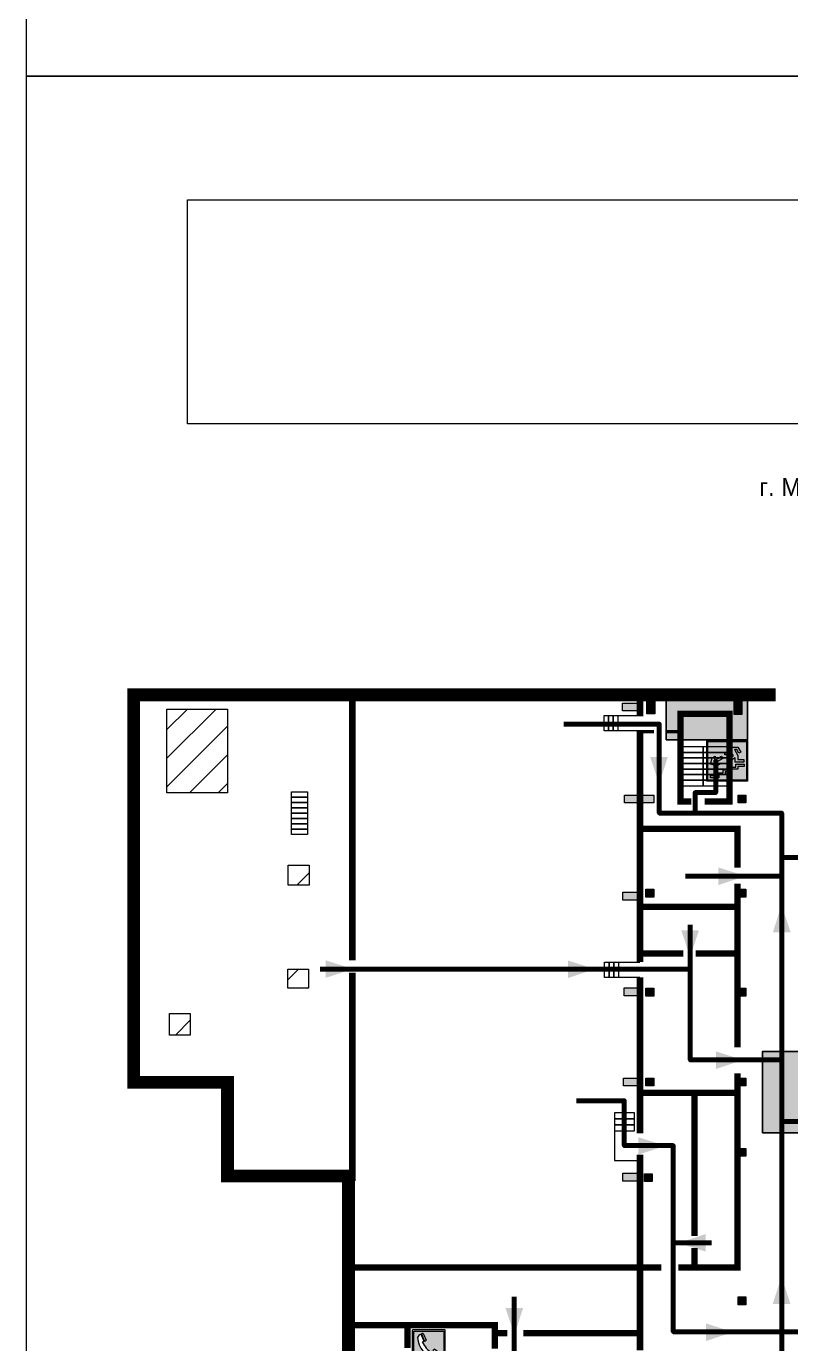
# Model space of a CAD drawing. Header units: millimetres. Extents: x 13810 to 67229, y 12374 to 21950.
# Drawn here: x 28466.5 to 28586.7, y 15134.8 to 15342.1 of the extents above; entities that cross this region are included whole.
import ezdxf

# ---------------------------------------------------------------- set-up
doc = ezdxf.new("R2010")
doc.units = ezdxf.units.MM
doc.layers.add('План_Штампы', color=7, linetype='Continuous')
doc.styles.add('обычный', font='arial.ttf')
picture_1 = doc.add_image_def('image1.jpg', size_in_pixel=(337, 105))

# ---------------------------------------------------------------- blocks, each defined once
blk = doc.blocks.new('A$C32E8229D')
at = {"true_color": 0xffffff}
blk.add_hatch(color=7, dxfattribs=at).paths.add_polyline_path([(0, 0), (0, -8), (16, -8), (16, 0)])
h = blk.add_hatch(color=126)
h.paths.add_polyline_path([(0.2, -0.2), (15.8, -0.2), (15.8, -7.8), (0.2, -7.8)])
h.paths.add_polyline_path([(13.49, -2.05), (12.08, -2.05), (11.37, -2.63, 0.162397), (11.29, -2.84), (11.29, -3.63), (10.35, -3.63), (10.35, -4.05), (11.68, -4.05), (11.68, -3.48), (12.26, -4.28), (11.29, -5.1), (11.29, -6.78), (11.85, -6.78), (11.85, -5.44), (12.8, -4.64), (12.8, -5.94), (14.46, -5.94), (14.46, -5.39), (13.45, -5.39), (13.45, -3.97), (12.46, -2.59), (13.15, -2.59), (13.69, -3.34), (14.18, -3)], flags=16)
h.paths.add_polyline_path([(10.74, -1.82, 1), (11.8, -1.82, 1)], flags=16)
h.paths.add_polyline_path([(9.39, -3.59), (5.99, -3.59), (6.56, -3.03), (5.91, -3.03), (5.1, -3.83), (5.91, -4.64), (6.56, -4.64), (5.99, -4.09), (9.39, -4.09)], flags=16)
h.paths.add_polyline_path([(4.29, -1.08), (1.72, -1.08), (1.72, -6.6), (4.29, -6.6)], flags=16)
at = {"color": 126}
blk.add_lwpolyline([(16, -8), (0, -8), (0, 0), (16, 0)], close=True, dxfattribs=at)
blk = doc.blocks.new('A$C456E1F9C')
at = {"lineweight": 5}
h = blk.add_hatch(color=242, dxfattribs=at)
h.paths.add_polyline_path([(0.51, -1.47), (0.51, -13.26), (12.29, -13.26), (12.29, -1.47)])
h.paths.add_polyline_path([(5.42, -4.95, -0.254479), (4.78, -5.4), (3.52, -2.53, -0.209735), (4.23, -2.4)], flags=16)
h.paths.add_polyline_path([(8.53, -8.6), (10.87, -10.17), (10.54, -10.76), (8.03, -9.13, -0.192251)], flags=16)
h.paths.add_polyline_path([(4.61, -5.49, 0.005518), (3.87, -5.72, 0.128647), (7.49, -10.01, 0.00809), (7.83, -9.33), (10.47, -10.97, -0.16736), (8.99, -12.25, -0.327862), (1.95, -3.95, -0.166952), (3.36, -2.62)], flags=16)
at = {"color": 242, "lineweight": 5}
for p, q in [((0, -13.77), (0, -0.97)), ((12.8, -0.97), (0, -0.97)), ((4.61, -5.49), (3.36, -2.62)), ((3.52, -2.53), (4.78, -5.4)), ((4.23, -2.4), (5.42, -4.95)), ((12.8, -13.77), (12.8, -0.97)), ((7.83, -9.33), (10.47, -10.97)), ((8.03, -9.13), (10.54, -10.76)), ((10.81, -10.12), (8.53, -8.6)), ((10.54, -10.76), (10.8, -10.3)), ((10.8, -10.3), (10.81, -10.12)), ((0, -13.77), (12.8, -13.77))]:
    blk.add_line(p, q, dxfattribs=at)
blk.add_lwpolyline([(0.51, -1.47), (12.29, -1.47), (12.29, -13.26), (0.51, -13.26)], close=True, dxfattribs=at)
for centre, radius, start, end in [((4.59, -5.34), 2.99, 114.2845, 152.1974), ((11.12, -3.31), 9.19, 183.9915, 256.6009), ((4.02, -3.27), 0.891, 76.3284, 123.7092), ((4.68, -4.59), 0.824, 276.9621, 334.0723), ((14.98, -39.1), 35.17, 107.1487, 108.4135), ((13.86, -0.94), 11.08, 205.5536, 234.8762), ((-13.31, 0.8), 23.44, 332.5487, 334.4027), ((8.94, -9.5), 0.989, 114.4092, 157.9388), ((7.87, -9.46), 3, 291.9291, 329.9329)]:
    blk.add_arc(centre, radius, start, end, dxfattribs=at)
blk = doc.blocks.new('вниз 3')
at = {"lineweight": 0, "true_color": 0xffffff}
h = blk.add_hatch(color=7, dxfattribs=at)
h.dxf.hatch_style = 1
h.paths.add_polyline_path([(40997.5, -4475.69), (40997.25, -4475.28), (40995.76, -4476.15), (40995.97, -4475.23), (40995.39, -4475.56), (40995.05, -4476.83), (40996.33, -4477.17), (40996.91, -4476.83), (40996, -4476.55)], flags=0)
h.paths.add_polyline_path([(40999.81, -4473.95), (41000.22, -4473.95), (41000.64, -4474.67), (41001.03, -4474.43), (41000.46, -4473.49), (41000.42, -4473.49), (40999.43, -4473.49), (40998.68, -4473.92), (40998.68, -4474.57), (40997.88, -4474.57), (40997.88, -4475), (40999.14, -4475), (40999.14, -4474.43), (40999.14, -4474.38), (40999.59, -4475.15), (40998.72, -4475.67), (40998.72, -4477.06), (40999.24, -4477.06), (40999.24, -4475.96), (40999.95, -4475.56), (40999.95, -4476.43), (41001.61, -4476.43), (41001.61, -4475.88), (41000.47, -4475.88), (41000.47, -4475.12)], flags=0)
h.paths.add_polyline_path([(40999.2, -4473.24, 1), (40998.35, -4473.24, 1)], flags=0)
h.paths.add_polyline_path([(41000.46, -4477.26), (41001.69, -4477.26), (41001.69, -4476.84), (41000.03, -4476.84), (41000.03, -4477.39), (40998.78, -4477.39), (40998.78, -4477.95), (40997.53, -4477.95), (40997.53, -4478.5), (40996.29, -4478.5), (40996.29, -4479.06), (40995.05, -4479.06), (40995.05, -4479.48), (40995.29, -4479.48), (40996.72, -4479.48), (40996.72, -4478.92), (40997.97, -4478.92), (40997.97, -4478.36), (40999.2, -4478.36), (40999.2, -4477.81), (41000.46, -4477.81)], flags=0)
h.paths.add_polyline_path([(41002.37, -4472.17), (40994.37, -4472.17), (40994.37, -4480.17), (41002.37, -4480.17)])
h.paths.add_polyline_path([(41002.16, -4479.96), (40994.57, -4479.96), (40994.57, -4472.37), (41002.16, -4472.37)], flags=16)
h.paths.add_polyline_path([(41001.61, -4475.88), (41001.61, -4476.43), (40999.95, -4476.43), (40999.95, -4475.56), (40999.24, -4475.96), (40999.24, -4477.06), (40998.72, -4477.06), (40998.72, -4475.67), (40999.59, -4475.15), (40999.14, -4474.38), (40999.14, -4474.43), (40999.14, -4475), (40997.88, -4475), (40997.88, -4474.57), (40998.68, -4474.57), (40998.68, -4473.92), (40999.43, -4473.49), (41000.42, -4473.49), (41000.46, -4473.49), (41001.03, -4474.43), (41000.64, -4474.67), (41000.22, -4473.95), (40999.81, -4473.95), (41000.47, -4475.12), (41000.47, -4475.88)], flags=0)
h.paths.add_polyline_path([(41001.69, -4476.84), (41001.69, -4477.26), (41000.46, -4477.26), (41000.46, -4477.81), (40999.2, -4477.81), (40999.2, -4478.36), (40997.97, -4478.36), (40997.97, -4478.92), (40996.72, -4478.92), (40996.72, -4479.48), (40995.05, -4479.48), (40995.05, -4479.06), (40996.29, -4479.06), (40996.29, -4478.5), (40997.53, -4478.5), (40997.53, -4477.95), (40998.78, -4477.95), (40998.78, -4477.39), (41000.03, -4477.39), (41000.03, -4476.84)], flags=0)
h.paths.add_polyline_path([(40998.35, -4473.24, -1), (40999.2, -4473.24, -1)], flags=0)
h.paths.add_polyline_path([(40997.5, -4475.69), (40996, -4476.55), (40996.91, -4476.83), (40996.33, -4477.17), (40995.05, -4476.83), (40995.39, -4475.56), (40995.97, -4475.23), (40995.76, -4476.15), (40997.25, -4475.28)], flags=0)
at = {"lineweight": 0}
h = blk.add_hatch(color=126, dxfattribs=at)
h.dxf.hatch_style = 1
h.paths.add_polyline_path([(41002.16, -4472.37), (40994.57, -4472.37), (40994.57, -4479.96), (41002.16, -4479.96)])
h.paths.add_polyline_path([(40995.97, -4475.23), (40995.76, -4476.15), (40997.25, -4475.28), (40997.5, -4475.69), (40996, -4476.55), (40996.91, -4476.83), (40996.33, -4477.17), (40995.05, -4476.83), (40995.39, -4475.56)], flags=16)
h.paths.add_polyline_path([(40997.88, -4474.57), (40998.68, -4474.57), (40998.68, -4473.92), (40999.43, -4473.49), (41000.42, -4473.49), (41000.46, -4473.49), (41001.03, -4474.43), (41000.64, -4474.67), (41000.22, -4473.95), (40999.81, -4473.95), (41000.47, -4475.12), (41000.47, -4475.88), (41001.61, -4475.88), (41001.61, -4476.43), (40999.95, -4476.43), (40999.95, -4475.56), (40999.24, -4475.96), (40999.24, -4477.06), (40998.72, -4477.06), (40998.72, -4475.67), (40999.59, -4475.15), (40999.14, -4474.38), (40999.14, -4474.43), (40999.14, -4475), (40997.88, -4475)], flags=16)
h.paths.add_polyline_path([(40998.35, -4473.24, -1), (40999.2, -4473.24, -1)], flags=16)
h.paths.add_polyline_path([(40997.53, -4477.95), (40998.78, -4477.95), (40998.78, -4477.39), (41000.03, -4477.39), (41000.03, -4476.84), (41001.69, -4476.84), (41001.69, -4477.26), (41000.46, -4477.26), (41000.46, -4477.81), (40999.2, -4477.81), (40999.2, -4478.36), (40997.97, -4478.36), (40997.97, -4478.92), (40996.72, -4478.92), (40996.72, -4479.48), (40995.05, -4479.48), (40995.05, -4479.06), (40996.29, -4479.06), (40996.29, -4478.5), (40997.53, -4478.5)], flags=16)
at = {"lineweight": 0, "true_color": 0xffffff}
h = blk.add_hatch(color=7, dxfattribs=at)
h.dxf.hatch_style = 1
h.paths.add_polyline_path([(40999.2, -4473.24, 1), (40998.35, -4473.24, 1)])
h.paths.add_polyline_path([(40999.81, -4473.95), (41000.22, -4473.95), (41000.64, -4474.67), (41001.03, -4474.43), (41000.46, -4473.49), (41000.42, -4473.49), (40999.43, -4473.49), (40998.68, -4473.92), (40998.68, -4474.57), (40997.88, -4474.57), (40997.88, -4475), (40999.14, -4475), (40999.14, -4474.43), (40999.14, -4474.38), (40999.59, -4475.15), (40998.72, -4475.67), (40998.72, -4477.06), (40999.24, -4477.06), (40999.24, -4475.96), (40999.95, -4475.56), (40999.95, -4476.43), (41001.61, -4476.43), (41001.61, -4475.88), (41000.47, -4475.88), (41000.47, -4475.12)])
h.paths.add_polyline_path([(40999.2, -4477.81), (41000.46, -4477.81), (41000.46, -4477.26), (41001.69, -4477.26), (41001.69, -4476.84), (41000.03, -4476.84), (41000.03, -4477.39), (40998.78, -4477.39), (40998.78, -4477.95), (40997.53, -4477.95), (40997.53, -4478.5), (40996.29, -4478.5), (40996.29, -4479.06), (40995.05, -4479.06), (40995.05, -4479.48), (40995.29, -4479.48), (40996.72, -4479.48), (40996.72, -4478.92), (40997.97, -4478.92), (40997.97, -4478.36), (40999.2, -4478.36)])
h.paths.add_polyline_path([(40997.5, -4475.69), (40997.25, -4475.28), (40995.76, -4476.15), (40995.97, -4475.23), (40995.39, -4475.56), (40995.05, -4476.83), (40996.33, -4477.17), (40996.91, -4476.83), (40996, -4476.55)])
at = {"color": 126, "lineweight": 0}
for points in [[(40994.37, -4472.17), (41002.37, -4472.17), (41002.37, -4480.17), (40994.37, -4480.17)], [(40994.57, -4472.37), (41002.16, -4472.37), (41002.16, -4479.96), (40994.57, -4479.96)]]:
    blk.add_lwpolyline(points, close=True, dxfattribs=at)
for points in [[(40999.14, -4474.43), (40999.14, -4475), (40997.88, -4475), (40997.88, -4474.57), (40998.68, -4474.57), (40998.68, -4473.92), (40999.43, -4473.49), (41000.42, -4473.49), (41000.46, -4473.49), (41001.03, -4474.43), (41000.64, -4474.67), (41000.22, -4473.95), (40999.81, -4473.95), (41000.47, -4475.12), (41000.47, -4475.88), (41001.61, -4475.88), (41001.61, -4476.43), (40999.95, -4476.43), (40999.95, -4475.56), (40999.24, -4475.96), (40999.24, -4477.06), (40998.72, -4477.06), (40998.72, -4475.67), (40999.59, -4475.15), (40999.14, -4474.38), (40999.14, -4474.43)], [(40995.05, -4476.83), (40995.39, -4475.56), (40995.97, -4475.23), (40995.76, -4476.15), (40997.25, -4475.28), (40997.5, -4475.69), (40996, -4476.55), (40996.91, -4476.83), (40996.33, -4477.17), (40995.05, -4476.83)], [(40995.29, -4479.48), (40995.05, -4479.48), (40995.05, -4479.06), (40996.29, -4479.06), (40996.29, -4478.5), (40997.53, -4478.5), (40997.53, -4477.95), (40998.78, -4477.95), (40998.78, -4477.39), (41000.03, -4477.39), (41000.03, -4476.84), (41001.69, -4476.84), (41001.69, -4477.26), (41000.46, -4477.26), (41000.46, -4477.81), (40999.2, -4477.81), (40999.2, -4478.36), (40997.97, -4478.36), (40997.97, -4478.92), (40996.72, -4478.92), (40996.72, -4479.48), (40995.05, -4479.48)]]:
    blk.add_lwpolyline(points, dxfattribs=at)
blk.add_circle((40998.77, -4473.24), 0.426, dxfattribs=at)
blk = doc.blocks.new('A$C7B4425F7')
at = {"true_color": 0xffffff}
blk.add_hatch(color=7, dxfattribs=at).paths.add_polyline_path([(0, 0), (-16, 0), (-16, -8), (0, -8)])
h = blk.add_hatch(color=126)
h.paths.add_polyline_path([(-0.2, -0.2), (-15.8, -0.2), (-15.8, -7.8), (-0.2, -7.8)])
h.paths.add_polyline_path([(-11.76, -2.03), (-11.76, -3.66), (-11.17, -3.66, -0.568275), (-11.17, -6.18), (-12.58, -6.18), (-12.58, -2.03)], flags=16)
h.paths.add_polyline_path([(-13.33, -4.12, -0.495768), (-13.59, -6.18), (-15.03, -6.18), (-15.03, -2.03), (-13.59, -2.03, -0.487973)], flags=16)
h.paths.add_polyline_path([(-10.25, -2.03), (-9.48, -2.03), (-9.48, -6.18), (-10.25, -6.18)], flags=16)
h.paths.add_polyline_path([(-13.84, -3.69), (-14.24, -3.69), (-14.24, -3.03), (-13.9, -3.03, -0.692621)], flags=0)
h.paths.add_polyline_path([(-9.15, -2.03), (-8.4, -2.03), (-8.04, -3.07), (-7.68, -2.03), (-6.93, -2.03), (-7.64, -4.1), (-6.93, -6.18), (-7.68, -6.18), (-8.04, -5.14), (-8.4, -6.18), (-9.15, -6.18), (-8.44, -4.1)], flags=16)
h.paths.add_polyline_path([(-11.76, -4.46), (-11.42, -4.46, -0.692621), (-11.36, -5.12), (-11.76, -5.12)], flags=0)
h.paths.add_polyline_path([(-13.9, -5.2), (-14.24, -5.2), (-14.24, -4.55), (-13.84, -4.55, -0.708038)], flags=0)
edge = h.paths.add_edge_path(flags=16)
edge.add_ellipse((-5.51, -4.08), major_axis=(0, 2.05), ratio=0.586184, start_angle=0, end_angle=360)
edge = h.paths.add_edge_path(flags=0)
edge.add_ellipse((-5.51, -4.08), major_axis=(0, 1.14), ratio=0.454828, start_angle=0, end_angle=360)
h.paths.add_polyline_path([(-4.13, -4.96, 0.377264), (-3.48, -4.52, 0.0555), (-3.16, -2.03), (-1.66, -2.03), (-1.66, -4.96), (-0.96, -4.96), (-0.96, -7.01), (-1.75, -7.01), (-1.75, -6.18), (-3.3, -6.18), (-3.3, -7.02), (-4.13, -7.02)], flags=16)
h.paths.add_polyline_path([(-2.73, -2.91), (-2.28, -2.91), (-2.28, -4.96), (-3.05, -4.96, 0.079136)], flags=0)
at = {"color": 126}
blk.add_lwpolyline([(-16, -8), (0, -8), (0, 0), (-16, 0)], close=True, dxfattribs=at)

msp = doc.modelspace()

# ---------------------------------------------------------------- hatches: boundary and pattern name
at = {"lineweight": 0}
h = msp.add_hatch(color=256, dxfattribs=at)
h.dxf.hatch_style = 1
h.paths.add_polyline_path([(28564.14, 15236.35), (28564.14, 15235.12), (28565.36, 15235.12), (28565.36, 15236.35)])
h = msp.add_hatch(color=256, dxfattribs=at)
h.dxf.hatch_style = 1
h.paths.add_polyline_path([(28577.86, 15236.25), (28577.86, 15235.02), (28579.08, 15235.02), (28579.08, 15236.25)])
at = {"lineweight": 0, "true_color": 0x000000}
h = msp.add_hatch(dxfattribs=at)
h.set_pattern_fill('ANSI31', color=18, angle=180)
h.set_pattern_definition([(225, (45562.334, 22166.3588), (2.24506403, -2.24506403), [])])
h.paths.add_polyline_path([(28489.07, 15186.73), (28489.07, 15183.34), (28492.33, 15183.34), (28492.33, 15186.73)])
h.paths.add_polyline_path([(28510.91, 15190.7), (28510.91, 15193.7), (28507.65, 15193.7), (28507.65, 15190.7)])
h.paths.add_polyline_path([(28511.04, 15206.92), (28511.04, 15210.05), (28507.72, 15210.05), (28507.72, 15206.92)])
h.paths.add_polyline_path([(28488.66, 15221.46), (28498.17, 15221.46), (28498.17, 15234.62), (28488.66, 15234.62)])
at = {"lineweight": 0}
h = msp.add_hatch(color=256, dxfattribs=at)
h.dxf.hatch_style = 1
h.paths.add_polyline_path([(28560.29, 15235.56), (28560.29, 15234.33), (28563, 15234.33), (28563, 15235.56)])
h = msp.add_hatch(color=256, dxfattribs=at)
h.dxf.hatch_style = 1
h.paths.add_polyline_path([(28564.14, 15235.12), (28564.14, 15233.89), (28565.36, 15233.89), (28565.36, 15235.12)])
h = msp.add_hatch(color=256, dxfattribs=at)
h.dxf.hatch_style = 1
h.paths.add_polyline_path([(28577.86, 15235.02), (28577.86, 15233.79), (28579.08, 15233.79), (28579.08, 15235.02)])
h = msp.add_hatch(color=256, dxfattribs=at)
h.dxf.hatch_style = 1
h.paths.add_polyline_path([(28560.63, 15221.09), (28560.63, 15219.86), (28565.2, 15219.86), (28565.2, 15221.09)])
h = msp.add_hatch(color=256, dxfattribs=at)
h.dxf.hatch_style = 1
h.paths.add_polyline_path([(28578.5, 15221.09), (28578.5, 15219.86), (28579.72, 15219.86), (28579.72, 15221.09)])
h = msp.add_hatch(color=256, dxfattribs=at)
h.dxf.hatch_style = 1
h.paths.add_polyline_path([(28560.36, 15205.8), (28560.36, 15204.57), (28563.07, 15204.57), (28563.07, 15205.8)])
h = msp.add_hatch(color=256, dxfattribs=at)
h.dxf.hatch_style = 1
h.paths.add_polyline_path([(28563.98, 15206.29), (28563.98, 15205.06), (28565.2, 15205.06), (28565.2, 15206.29)])
h = msp.add_hatch(color=256, dxfattribs=at)
h.dxf.hatch_style = 1
h.paths.add_polyline_path([(28578.5, 15206.29), (28578.5, 15205.06), (28579.72, 15205.06), (28579.72, 15206.29)])
h = msp.add_hatch(color=256, dxfattribs=at)
h.dxf.hatch_style = 1
h.paths.add_polyline_path([(28560.55, 15190.76), (28560.55, 15189.53), (28563.27, 15189.53), (28563.27, 15190.76)])
h = msp.add_hatch(color=256, dxfattribs=at)
h.dxf.hatch_style = 1
h.paths.add_polyline_path([(28563.98, 15190.71), (28563.98, 15189.48), (28565.2, 15189.48), (28565.2, 15190.71)])
h = msp.add_hatch(color=256, dxfattribs=at)
h.dxf.hatch_style = 1
h.paths.add_polyline_path([(28578.5, 15190.71), (28578.5, 15189.48), (28579.72, 15189.48), (28579.72, 15190.71)])
h = msp.add_hatch(color=256, dxfattribs=at)
h.dxf.hatch_style = 1
h.paths.add_polyline_path([(28560.44, 15176.56), (28560.44, 15175.33), (28563.15, 15175.33), (28563.15, 15176.56)])
h = msp.add_hatch(color=256, dxfattribs=at)
h.dxf.hatch_style = 1
h.paths.add_polyline_path([(28563.98, 15176.58), (28563.98, 15175.35), (28565.2, 15175.35), (28565.2, 15176.58)])
h = msp.add_hatch(color=256, dxfattribs=at)
h.dxf.hatch_style = 1
h.paths.add_polyline_path([(28578.5, 15176.58), (28578.5, 15175.35), (28579.72, 15175.35), (28579.72, 15176.58)])
h = msp.add_hatch(color=256, dxfattribs=at)
h.dxf.hatch_style = 1
h.paths.add_polyline_path([(28578.5, 15165.51), (28578.5, 15164.28), (28579.72, 15164.28), (28579.72, 15165.51)])
h = msp.add_hatch(color=256, dxfattribs=at)
h.dxf.hatch_style = 1
h.paths.add_polyline_path([(28560.37, 15161.59), (28560.37, 15160.35), (28563.09, 15160.35), (28563.09, 15161.59)])
h = msp.add_hatch(color=256, dxfattribs=at)
h.dxf.hatch_style = 1
h.paths.add_polyline_path([(28563.75, 15161.53), (28563.75, 15160.3), (28564.97, 15160.3), (28564.97, 15161.53)])
h = msp.add_hatch(color=256, dxfattribs=at)
h.dxf.hatch_style = 1
h.paths.add_polyline_path([(28578.5, 15142.15), (28578.5, 15140.92), (28579.72, 15140.92), (28579.72, 15142.15)])

# ---------------------------------------------------------------- linework, layer by layer
at = {"color": 126, "lineweight": 0, "true_color": 0x008754}
for points in [[(28466.55, 15729.23), (29066.55, 15729.23), (29066.55, 15334.23), (28466.55, 15334.23)], [(28466.55, 15334.23), (29066.55, 15334.23), (29066.55, 14939.23), (28466.55, 14939.23)]]:
    msp.add_lwpolyline(points, close=True, dxfattribs=at)
at = {"lineweight": 0}
for points, const_width in [([(28584.4, 15236.87), (28483.43, 15236.87), (28483.43, 15175.92), (28498.18, 15175.92), (28498.18, 15161.18), (28517.21, 15161.18), (28517.21, 15069.17), (29044.26, 15069.17), (29044.26, 15071.28)], 2), ([(28517.81, 15195.1), (28517.81, 15236.72)], 1), ([(28563.05, 15233.5), (28563.05, 15236.4)], 1), ([(28573.22, 15220.07), (28577.11, 15220.07), (28577.11, 15233.88), (28569.41, 15233.88), (28569.41, 15220.07), (28571.14, 15220.07)], 1), ([(28563.05, 15194.83), (28563.05, 15231.28)], 1), ([(28562.54, 15231.08), (28565.26, 15231.08)], 0.5), ([(28569.41, 15231.08), (28567.19, 15231.08)], 0.5), ([(28578.37, 15209.69), (28578.37, 15215.77), (28563.11, 15215.77)], 1), ([(28578.37, 15181.42), (28578.37, 15207.15)], 1), ([(28578.37, 15203.53), (28563.05, 15203.53)], 1), ([(28563.05, 15196.18), (28569.89, 15196.18)], 1), ([(28578.37, 15196.18), (28571.83, 15196.18)], 1), ([(28517.81, 15160.4), (28517.81, 15193.14)], 1), ([(28563.05, 15167.87), (28563.05, 15192.42)], 1), ([(28569.07, 15146.75), (28578.37, 15146.75), (28578.37, 15177.34)], 1), ([(28571.64, 15151.71), (28571.64, 15174.26), (28578.57, 15174.26), (28563.37, 15174.26)], 1), ([(28563.05, 15133.74), (28563.05, 15164.5)], 1), ([(28571.64, 15146.88), (28571.64, 15149.82)], 1), ([(28566.41, 15146.75), (28517.52, 15146.75)], 1), ([(28542.17, 15136.45), (28540.24, 15136.45), (28540.24, 15133.98), (28540.24, 15137.68), (28516.68, 15137.68), (28526.49, 15137.68), (28526.49, 15134.11)], 1), ([(28563.05, 15136.45), (28544.7, 15136.45)], 1)]:
    msp.add_lwpolyline(points, dxfattribs=dict(at, const_width=const_width))
for points in [[(28565.36, 15235.12), (28564.14, 15235.12), (28564.14, 15236.35), (28565.36, 15236.35)], [(28579.08, 15235.02), (28577.86, 15235.02), (28577.86, 15236.25), (28579.08, 15236.25)], [(28498.17, 15221.46), (28488.66, 15221.46), (28488.66, 15234.62), (28498.17, 15234.62)], [(28563, 15234.33), (28560.29, 15234.33), (28560.29, 15235.56), (28563, 15235.56)], [(28565.36, 15233.89), (28564.14, 15233.89), (28564.14, 15235.12), (28565.36, 15235.12)], [(28579.08, 15233.79), (28577.86, 15233.79), (28577.86, 15235.02), (28579.08, 15235.02)], [(28558.12, 15231.21), (28557.39, 15231.21), (28557.39, 15233.61), (28558.12, 15233.61)], [(28558.84, 15231.21), (28558.12, 15231.21), (28558.12, 15233.61), (28558.84, 15233.61)], [(28559.57, 15231.21), (28558.84, 15231.21), (28558.84, 15233.61), (28559.57, 15233.61)], [(28572.99, 15228.68), (28569.17, 15228.68), (28569.17, 15227.81), (28572.99, 15227.81)], [(28572.99, 15227.81), (28569.17, 15227.81), (28569.17, 15226.94), (28572.99, 15226.94)], [(28576.81, 15228.68), (28572.99, 15228.68), (28572.99, 15227.81), (28576.81, 15227.81)], [(28576.81, 15227.81), (28572.99, 15227.81), (28572.99, 15226.94), (28576.81, 15226.94)], [(28572.99, 15226.94), (28569.17, 15226.94), (28569.17, 15226.06), (28572.99, 15226.06)], [(28572.99, 15226.06), (28569.17, 15226.06), (28569.17, 15225.19), (28572.99, 15225.19)], [(28576.81, 15226.94), (28572.99, 15226.94), (28572.99, 15226.06), (28576.81, 15226.06)], [(28576.81, 15226.06), (28572.99, 15226.06), (28572.99, 15225.19), (28576.81, 15225.19)], [(28572.99, 15225.19), (28569.17, 15225.19), (28569.17, 15224.32), (28572.99, 15224.32)], [(28572.99, 15224.32), (28569.17, 15224.32), (28569.17, 15223.45), (28572.99, 15223.45)], [(28572.99, 15223.45), (28569.17, 15223.45), (28569.17, 15222.58), (28572.99, 15222.58)], [(28576.81, 15225.19), (28572.99, 15225.19), (28572.99, 15224.32), (28576.81, 15224.32)], [(28576.81, 15224.32), (28572.99, 15224.32), (28572.99, 15223.45), (28576.81, 15223.45)], [(28576.81, 15223.45), (28572.99, 15223.45), (28572.99, 15222.58), (28576.81, 15222.58)], [(28508.23, 15220.76), (28508.23, 15221.6), (28510.74, 15221.6), (28510.74, 15220.76)], [(28508.23, 15219.92), (28508.23, 15220.76), (28510.74, 15220.76), (28510.74, 15219.92)], [(28508.23, 15219.08), (28508.23, 15219.92), (28510.74, 15219.92), (28510.74, 15219.08)], [(28565.2, 15219.86), (28560.63, 15219.86), (28560.63, 15221.09), (28565.2, 15221.09)], [(28579.72, 15219.86), (28578.5, 15219.86), (28578.5, 15221.09), (28579.72, 15221.09)], [(28508.23, 15218.24), (28508.23, 15219.08), (28510.74, 15219.08), (28510.74, 15218.24)], [(28508.23, 15217.41), (28508.23, 15218.24), (28510.74, 15218.24), (28510.74, 15217.41)], [(28508.23, 15216.57), (28508.23, 15217.41), (28510.74, 15217.41), (28510.74, 15216.57)], [(28508.23, 15215.73), (28508.23, 15216.57), (28510.74, 15216.57), (28510.74, 15215.73)], [(28508.23, 15214.89), (28508.23, 15215.73), (28510.74, 15215.73), (28510.74, 15214.89)], [(28511.04, 15206.92), (28507.72, 15206.92), (28507.72, 15210.05), (28511.04, 15210.05)], [(28563.07, 15204.57), (28560.36, 15204.57), (28560.36, 15205.8), (28563.07, 15205.8)], [(28565.2, 15205.06), (28563.98, 15205.06), (28563.98, 15206.29), (28565.2, 15206.29)], [(28579.72, 15205.06), (28578.5, 15205.06), (28578.5, 15206.29), (28579.72, 15206.29)], [(28558.22, 15192.42), (28557.49, 15192.42), (28557.49, 15194.83), (28558.22, 15194.83)], [(28558.95, 15192.42), (28558.22, 15192.42), (28558.22, 15194.83), (28558.95, 15194.83)], [(28559.67, 15192.42), (28558.95, 15192.42), (28558.95, 15194.83), (28559.67, 15194.83)], [(28510.91, 15190.7), (28507.65, 15190.7), (28507.65, 15193.7), (28510.91, 15193.7)], [(28563.27, 15189.53), (28560.55, 15189.53), (28560.55, 15190.76), (28563.27, 15190.76)], [(28565.2, 15189.48), (28563.98, 15189.48), (28563.98, 15190.71), (28565.2, 15190.71)], [(28579.72, 15189.48), (28578.5, 15189.48), (28578.5, 15190.71), (28579.72, 15190.71)], [(28492.33, 15183.34), (28489.07, 15183.34), (28489.07, 15186.73), (28492.33, 15186.73)], [(28563.15, 15175.33), (28560.44, 15175.33), (28560.44, 15176.56), (28563.15, 15176.56)], [(28565.2, 15175.35), (28563.98, 15175.35), (28563.98, 15176.58), (28565.2, 15176.58)], [(28579.72, 15175.35), (28578.5, 15175.35), (28578.5, 15176.58), (28579.72, 15176.58)], [(28562.16, 15171.13), (28559.06, 15171.13), (28559.06, 15170.18), (28562.16, 15170.18)], [(28562.16, 15170.18), (28559.06, 15170.18), (28559.06, 15169.23), (28562.16, 15169.23)], [(28562.16, 15169.23), (28559.06, 15169.23), (28559.06, 15168.29), (28562.16, 15168.29)], [(28579.72, 15164.28), (28578.5, 15164.28), (28578.5, 15165.51), (28579.72, 15165.51)], [(28563.09, 15160.35), (28560.37, 15160.35), (28560.37, 15161.59), (28563.09, 15161.59)], [(28564.97, 15160.3), (28563.75, 15160.3), (28563.75, 15161.53), (28564.97, 15161.53)], [(28579.72, 15140.92), (28578.5, 15140.92), (28578.5, 15142.15), (28579.72, 15142.15)]]:
    msp.add_lwpolyline(points, close=True, dxfattribs=at)
at = {"color": 126, "lineweight": 100, "true_color": 0x008754}
for points in [[(28551.06, 15232.26), (28566.09, 15232.26), (28566.09, 15218.28), (28571.71, 15218.28)], [(29020.8, 15232.13), (29025.2, 15232.13), (29025.2, 15227.77), (29015.91, 15227.77), (29015.91, 15211.26), (29035.32, 15211.26), (29035.32, 15136.67), (28585.35, 15136.67), (28585.35, 15095.91), (28575.06, 15087.78), (28575.06, 15072.08), (28565.17, 15072.08), (28565.17, 15083.14), (28568.9, 15083.14), (28568.9, 15079.24)], [(28585.35, 15169.74), (28585.35, 15218.28), (28571.71, 15218.28), (28571.71, 15221.5), (28574.96, 15221.5), (28574.96, 15226.59)], [(28854.21, 15211.26), (28585.35, 15211.26)], [(28585.35, 15208.36), (28570.19, 15208.36)], [(28570.95, 15200.69), (28570.95, 15193.73), (28512.74, 15193.73)], [(28570.95, 15193.73), (28570.95, 15179.43), (28585.35, 15179.43)], [(28553.07, 15173.01), (28560.58, 15173.01), (28560.58, 15165.94), (28568.28, 15165.94), (28568.28, 15150.65)], [(29035.32, 15169.74), (28585.35, 15169.74), (28585.35, 15136.67)], [(28574.27, 15150.65), (28568.28, 15150.65), (28568.28, 15136.67), (28585.35, 15136.67)], [(28543.28, 15132.7), (28543.28, 15142.13)]]:
    msp.add_lwpolyline(points, dxfattribs=at)
at = {"lineweight": 0}
for points in [[(28557.39, 15233.61), (28562.95, 15233.61)], [(28562.95, 15231.21), (28557.39, 15231.21)], [(28557.49, 15194.83), (28563.05, 15194.83)], [(28563.05, 15192.42), (28557.49, 15192.42)], [(28559.06, 15168.29), (28559.06, 15163.6), (28563.36, 15163.6)]]:
    msp.add_lwpolyline(points, dxfattribs=at)
at = {"layer": 'План_Штампы', "color": 126, "true_color": 0x008754}
for points in [[(28564.65, 15227.08), (28567.42, 15227.08), (28566.06, 15222.83)], [(28575.39, 15206.95), (28575.39, 15209.72), (28579.64, 15208.35)], [(28586.72, 15199.53), (28583.95, 15199.53), (28585.31, 15203.78)], [(28569.54, 15199.82), (28572.31, 15199.82), (28570.94, 15195.57)], [(28513.62, 15192.34), (28513.62, 15195.1), (28517.87, 15193.74)], [(28551.71, 15192.31), (28551.72, 15195.08), (28555.96, 15193.71)], [(28574.99, 15178.01), (28575, 15180.77), (28579.24, 15179.41)], [(28562.78, 15164.51), (28562.78, 15167.28), (28567.03, 15165.91)], [(28573.38, 15152.03), (28573.38, 15149.27), (28569.13, 15150.63)], [(28586.7, 15141.05), (28583.93, 15141.05), (28585.3, 15145.3)], [(28541.9, 15140.41), (28544.67, 15140.41), (28543.3, 15136.16)], [(28573.43, 15135.2), (28573.43, 15137.97), (28577.68, 15136.6)]]:
    msp.add_solid(points, dxfattribs=at)

# ---------------------------------------------------------------- block references
at = {"color": 126, "true_color": 0x008754, "xscale": 0.8, "yscale": 0.8, "zscale": 0.8}
msp.add_blockref('вниз 3', (-4221.92, 18807.42), dxfattribs=at)
at = {"xscale": 0.4, "yscale": 0.4, "zscale": 0.4}
msp.add_blockref('A$C456E1F9C', (28527.27, 15137.34), dxfattribs=at)
at = {"layer": 'План_Штампы', "xscale": 0.8, "yscale": 0.8, "zscale": 0.8}
msp.add_blockref('A$C7B4425F7', (28579.98, 15236.21), dxfattribs=at)
at = {"layer": 'План_Штампы', "color": 126, "true_color": 0x008754, "xscale": -0.8, "yscale": 0.8, "zscale": 0.8, "rotation": 90}
msp.add_blockref('A$C32E8229D', (28582.33, 15180.77), dxfattribs=at)

# ---------------------------------------------------------------- texts
at = {"lineweight": 0, "insert": (28596.57, 15269.55), "char_height": 2.8, "width": 126.6484, "attachment_point": 5, "style": 'обычный'}
msp.add_mtext('\\pi-8.4,l8.4,t8.4;{\\fProxima Nova Rg|b0|i0|c204|p2;г. МОНЧЕГОРСК\\H1.1997x; }', dxfattribs=at)

# ---------------------------------------------------------------- pictures from other files: only their frames are drawn
at = {"color": 7, "lineweight": 0, "true_color": 0xf5f5ff}
image = msp.add_image(picture_1, insert=(28491.91, 15279.52), size_in_units=(113.11, 35.24), dxfattribs=at)
image.dxf.flags = 7

doc.saveas('drawing.dxf')
